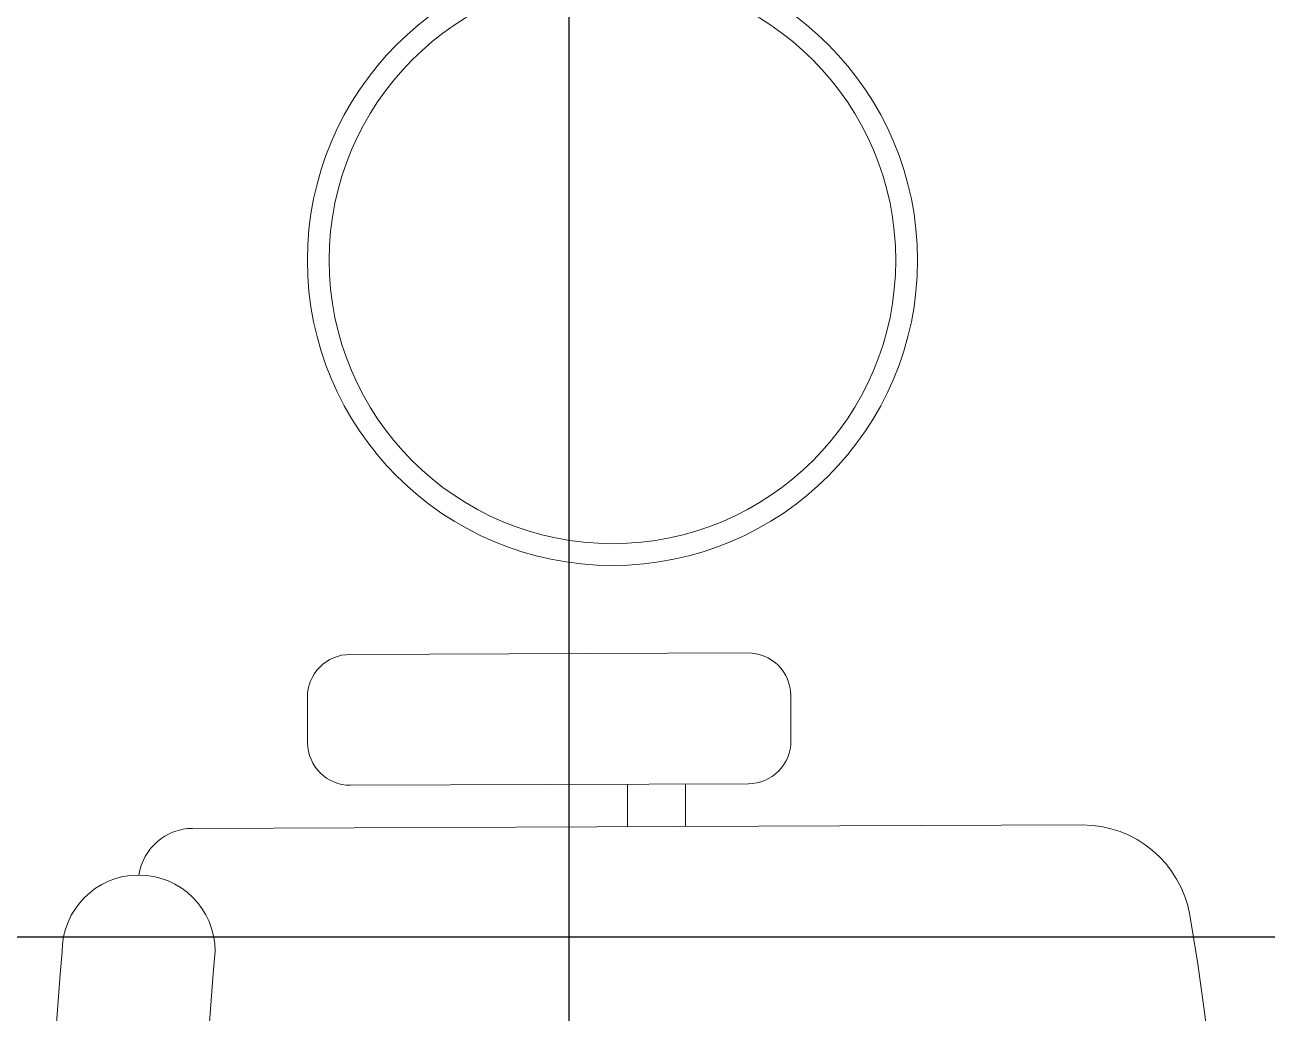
# Model space of a CAD drawing. Extents: x -560814 to 57327, y -29287 to 19916.
# Drawn here: x 39826 to 40396, y 355 to 808 of the extents above; entities that cross this region are included whole.
import ezdxf

# ---------------------------------------------------------------- set-up
doc = ezdxf.new("R2010")
doc.units = 0
doc.header["$LTSCALE"] = 0.25
doc.linetypes.add('DASHDOT', pattern=[25.4, 12.7, -6.35, 0, -6.35])
doc.layers.add('01-First Floor$0$FALSE CEILING', color=251, linetype='Continuous')
doc.layers.add('01-First Floor$0$LOADING', color=253, linetype='Continuous', lineweight=5)
doc.layers.add('E-LITE-CLNG-CNDT', color=6, linetype='DASHDOT', lineweight=35)

# ---------------------------------------------------------------- blocks, each defined once
blk = doc.blocks.new('01-First Floor$0$WM00001-P')
at = {"layer": '01-First Floor$0$LOADING'}
for radius in [0.1400000000000001, 0.13]:
    blk.add_circle((5.684341886080801e-14, 0), radius, dxfattribs=at)
blk = doc.blocks.new('01-First Floor$0$GF21018-P')
at = {"color": 0}
for p, q in [((-0.2206958158158443, 0.4756307261486727), (-0.2206958158158443, 0.0674977280054634)), ((-0.2805980196294406, 0.3422072443699342), (-0.2598282612620899, 0.3422072443699342)), ((-0.3002131404457629, 0.322592123553612), (-0.3002131404457629, 0.1400010304266672)), ((-0.2402131404457641, 0.322592123553612), (-0.2402131404457641, 0.1400010304266708)), ((-0.2402131404457641, 0.2937232591883401), (-0.2206958158158443, 0.2937232591883365)), ((-0.2402131404457641, 0.2670847420663591), (-0.2206958158158443, 0.2670847420663591)), ((-0.2805980196294406, 0.1203859096103415), (-0.2598282612620899, 0.120385909610345))]:
    blk.add_line(p, q, dxfattribs=at)
for centre, radius, start, end in [((-0.0001010474000793, -0.5294775460345988), 1.069482816835118, 80.36711584008485, 99.63288415991525), ((-0.1706958158158436, 0.4756307261486727), 0.05, 99.63288415991494, 180), ((-0.2805980196294406, 0.322592123553612), 0.0196151208163253, 90, 180.0000000000001), ((-0.2598282612620899, 0.322592123553612), 0.0196151208163253, 359.9999999999999, 90), ((-0.2805980196294406, 0.1400010304266672), 0.0196151208163253, 180.0000000000001, 270.0000000000004), ((-0.2598282612620899, 0.1400010304266708), 0.0196151208163253, 270.0000000000006, 359.9999999999999), ((-0.1642902328567111, 0.0424977280054613), 0.0351139560901341, 90.00000000000004, 270), ((-4.0174444003e-06, 1.846735474002139), 1.776735474005004, 264.6945553321505, 275.3052680112835), ((-0.1956958158158457, 0.0674977280054634), 0.025, 179.9999999999999, 261.4720758531367), ((-3.2405935642e-06, 1.831363171438854), 1.831363171441721, 264.8532206013883, 275.1469821681523)]:
    blk.add_arc(centre, radius, start, end, dxfattribs=at)
blk = doc.blocks.new('01-First Floor')
at = {"layer": '01-First Floor$0$FALSE CEILING', "linetype": 'Continuous'}
for p, q in [((40076.00000000125, -810.0000000123551), (40076.00000000125, 2259.999999999206)), ((39482.09120521299, 389.999999987614), (43475.99999999988, 389.999999987614))]:
    blk.add_line(p, q, dxfattribs=at)
at = {"layer": '01-First Floor$0$LOADING', "extrusion": (1.237019143841243e-08, -3.195098950707829e-06, -0.9999999999948957), "xscale": -1000.000000000005, "yscale": 1000.000000000005, "zscale": 1000.000000000005, "rotation": 89.77817394023435}
blk.add_blockref('01-First Floor$0$WM00001-P', (-40095.88592667706, 700.4264976350321, 0.09620792487916187), dxfattribs=at)
at = {"layer": '01-First Floor$0$LOADING', "extrusion": (-7.786576455132128e-06, 3.165175897827463e-06, 0.9999999999646756), "xscale": 1000.000000000004, "yscale": 1000.000000000004, "zscale": 1000.000000000004, "rotation": 270.2204152971468}
blk.add_blockref('01-First Floor$0$GF21018-P', (39836.58399966062, 218.8537833435178, -0.4142959519842607), dxfattribs=at)

msp = doc.modelspace()

# ---------------------------------------------------------------- block references
at = {"layer": 'E-LITE-CLNG-CNDT'}
msp.add_blockref('01-First Floor', (0, 0), dxfattribs=at)

doc.saveas('drawing.dxf')
